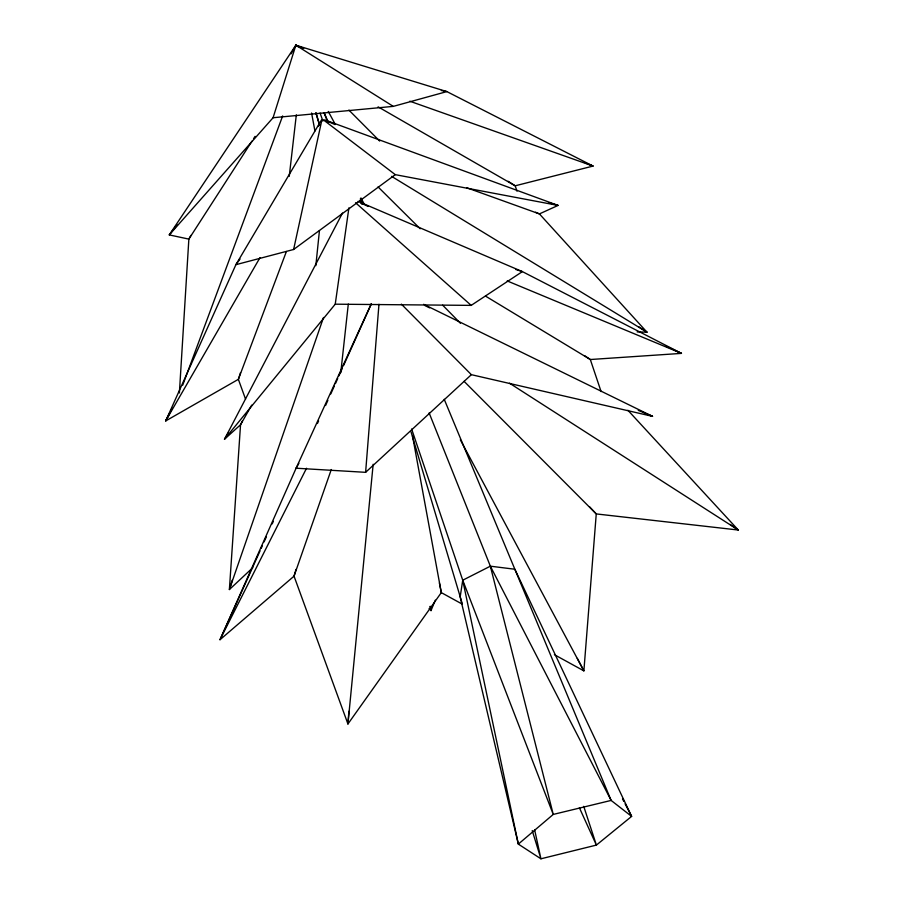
<?xml version="1.0" encoding="UTF-8"?>
<svg xmlns="http://www.w3.org/2000/svg" width="904" height="904" viewBox="0 0 904 904"><rect width="100%" height="100%" fill="white"/><g stroke="black" fill="none" stroke-linecap="round" stroke-linejoin="round"><path stroke-width="1.36" d="M179.387 392.969L188.857 239.108L190.902 235.402M348.876 711.312L347.938 723.98L441.299 592.617L412.529 435.931M331.293 469.526L294.037 576.153L220.011 639.716L296.105 468.215L365.611 472.329L378.968 304.275M373.171 464.249L347.938 723.98L294.037 576.153L296.026 569.407M315.835 265.663L319.44 230.644M340.774 372.606L348.3 304.083M289.246 176.359L296.32 114.864M342.48 213.061L224.497 439.231L335.237 304.185L348.91 207.841M411.625 429.016L462.735 580.221L460.17 596.911L518.331 844.11L540.931 858.8L596.391 845.093L631.625 816.391L514.851 569.237L444.226 399.308M286.398 251.504L238.373 379.33L165.692 420.936L235.899 264.68L293.608 249.493L321.813 120.288M232.294 580.119L229.39 589.544L253.007 567.497M252.024 141.092L188.857 239.108L169.274 234.904L273.076 117.735L295.868 45.2L446.87 91.598L593.058 166.065L515.178 185.806L378.121 106.853M240.532 372.617L238.373 379.33L245.549 399.139M323.519 317.462L229.39 589.544L240.543 424.744L242.385 420.948M182.732 385.138L282.658 115.938M435.332 600.154L431.016 610.562L429.106 608.505M251.9 568.944L220.011 639.716L306.524 468.249M253.063 566.367L260.024 550.931M261.177 548.355L262.341 545.779M264.081 541.914L266.397 536.773M272.194 523.902L273.358 521.325M317.428 423.535L318.592 420.959M325.553 405.523L327.869 400.37M330.774 393.941L334.254 386.211M335.407 383.646L337.723 378.493M338.887 375.917L342.367 368.199M343.531 365.623L371.363 303.857M371.25 303.823L296.105 468.215L298.885 463.323M169.579 413.422L165.692 420.936L260.002 257.617M170.879 410.913L172.178 408.405M318.219 126.436L319.519 123.927M291.099 53.844L295.868 45.2L303.687 48.375M251.696 405.128L240.543 424.744L224.497 439.231L228.136 433.208M321.395 120.13L235.899 264.68L240.046 259.041M253.549 138.73L255.075 136.368M441.355 90.513L446.87 91.598L393.274 106.378L295.868 45.2L169.274 234.904L177.037 224.87M365.611 472.329L471.368 374.674L652.541 416.36L423.637 304.32M293.608 249.493L395.297 174.653L558.062 205.423L539.417 213.909L466.622 187.704M335.237 304.185L471.187 305.382L522.388 271.607L681.458 353.385L590.312 359.521L485.448 296.071M429.129 412.925L490.352 566.186L611.127 800.424L553.248 814.425L518.331 844.11L462.735 580.221L490.352 566.186L514.851 569.237L611.127 800.424L631.625 816.391L625.105 803.871M273.076 117.735L393.274 106.378M637.15 331.881L646.993 332.186L539.417 213.909L535.53 212.214M548.626 202.654L558.062 205.423L324.762 119.882M515.698 269.46L522.388 271.607L358.063 201.377M409.817 101.214L593.058 166.065L585.227 162.878M647.433 414.394L652.541 416.36L638.247 410.359M507.212 280.941L681.458 353.385L666.112 346.187M327.293 121.17L335.045 124.571M360.526 202.858L368.199 206.462M424.62 305.371L429.649 307.891M462.193 604.087L441.299 592.617L439.4 582.944M554.378 654.677L583.882 670.87L596.256 513.924L589.521 506.726M391.613 176.382L646.993 332.186L638.755 326.785M295.868 45.2L298.241 46.725M508.059 181.252L515.178 185.806L516.986 191.162M509.517 383.194L738.308 530.026L596.256 513.924L464.102 381.352M584.459 355.577L590.312 359.521L601.092 391.579M730.183 524.41L738.308 530.026L627.907 410.269M323.225 119.757L395.297 174.653M355.554 202.733L471.187 305.382M378.075 186.936L420.179 228.746M348.91 110.096L379.68 141.058M401.353 304.139L471.368 374.674M442.655 305.179L460.441 323.27M328.288 111.441L334.955 123.825M360.933 197.919L364.255 204.146M460.328 439.785L583.882 670.87L577.317 658.372M622.494 798.865L623.794 801.362M579.407 807.814L596.391 845.093L583.724 806.357M324.265 112.921L328.096 122.04M360.312 198.88L362.504 204.089M324.073 112.989L327.869 122.119M360.402 200.338L362.029 204.247M462.735 580.221L553.248 814.425L490.352 566.186M320.061 113.045L322.909 121.034M462.238 603.623L411.083 432.033M532.23 830.595L540.931 858.8L534.637 829.849M316.016 112.83L319.643 125.012M315.88 112.887L319.485 125.068M311.575 113L314.942 131.001M431.016 610.562L430.202 606.403L431.016 610.562"/></g></svg>
